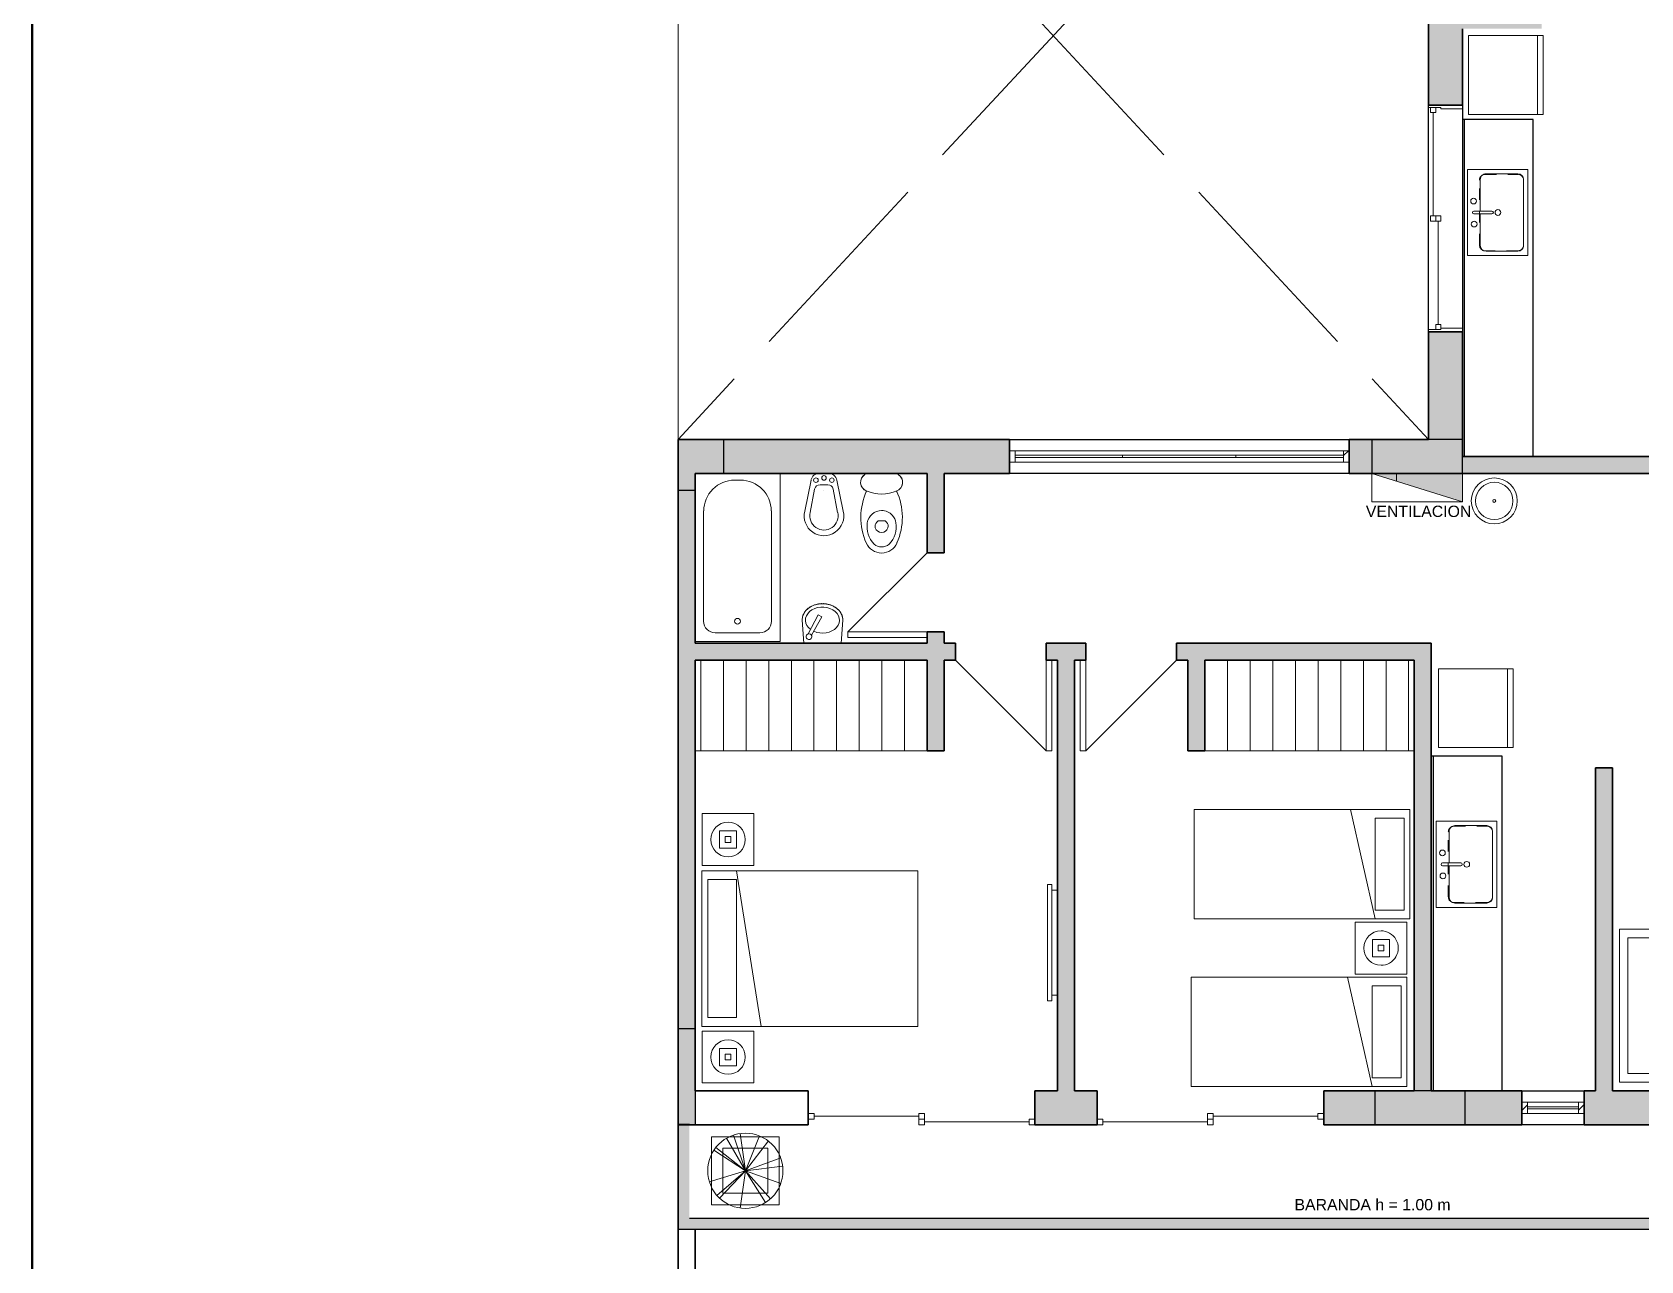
# Model space of a CAD drawing. Header units: metres. Extents: x 42 to 294, y -52 to 32.
# Drawn here: x 41.79 to 55.99, y -14.23 to -3.39 of the extents above; entities that cross this region are included whole.
import ezdxf

# ---------------------------------------------------------------- set-up
doc = ezdxf.new("R2010")
doc.units = ezdxf.units.M
doc.header["$LTSCALE"] = 0.15
doc.linetypes.add('ACAD_ISO02W100', pattern=[15, 12, -3])
doc.linetypes.add('Dash dot dot', pattern=[0.03, 0.012, -0.006, 0, -0.006, 0, -0.006])
doc.layers.get('0').update_dxf_attribs({"lineweight": 20})
for name, color, linetype, lineweight in [('A-DOORSYM', 1, 'Continuous', 9), ('A-ELEVOTM', 1, 'Continuous', 9), ('A-FLORCAM', 3, 'Continuous', 9), ('A-GLAZIDM', 6, 'Continuous', 9), ('A-WALL', 2, 'Continuous', 30), ('A-WALLCWM', 6, 'Continuous', 9), ('E-LITEEQM', 4, 'Continuous', 9), ('F-AFFFEQM', 6, 'Continuous', 9), ('I-DETLFUM', 2, 'Continuous', 9), ('L-DETLGEM', 6, 'Continuous', 9), ('L-PLNTBEM', 3, 'Continuous', 9), ('P-SANRFIM', 6, 'Continuous', 9), ('RECUADRO', 82, 'Continuous', 50), ('VENTILACIONES', 4, 'Continuous', 9)]:
    doc.layers.add(name, color=color, linetype=linetype, lineweight=lineweight)
doc.layers.add('Hatch', color=8, linetype='Continuous')
doc.layers.add('MUROS', color=11, linetype='Continuous')
doc.styles.get("Standard").update_dxf_attribs({"font": 'arial.ttf', "height": 0.15})

# ---------------------------------------------------------------- blocks, each defined once
blk = doc.blocks.new('Deslizante con cubrejuntas - 2000 x 1200mm-110-04 Tercer piso')
at = {"layer": 'A-GLAZIDM', "lineweight": 13}
for p, q in [((-1, 0.15), (-0.98095, 0.15)), ((-0.98095, 0.15), (-0.98095, 0.04205)), ((0.98095, 0.15), (0.98095, 0.04205)), ((1, 0.15), (0.98095, 0.15)), ((1, -0.15), (1, 0.15)), ((-0.9365, 0.0865), (-0.98095, 0.0865)), ((-0.98095, 0.04205), (-0.96825, 0.04205)), ((-0.96825, 0.04205), (-0.9365, 0.04205)), ((-0.96825, 0.04205), (-0.96825, -0.15)), ((-0.9365, 0.04205), (-0.9365, 0.0865)), ((-0.022225, 0.064275), (-0.9365, 0.064275)), ((-0.022225, 0.13095), (-0.022225, 0.04205)), ((0.022225, 0.13095), (-0.022225, 0.13095)), ((0.022225, 0.0865), (-0.022225, 0.0865)), ((-0.022225, 0.04205), (0.022225, 0.04205)), ((0.022225, 0.04205), (0.022225, 0.13095)), ((0.022225, 0.108725), (0.9365, 0.108725)), ((0.9365, 0.13095), (0.9365, 0.0865)), ((0.98095, 0.13095), (0.9365, 0.13095)), ((0.9365, 0.0865), (0.98095, 0.0865)), ((0.96825, 0.04205), (0.96825, -0.15)), ((0.98095, 0.04205), (0.96825, 0.04205)), ((-0.96825, -0.15), (-1, -0.15)), ((0.96825, -0.15), (1, -0.15))]:
    blk.add_line(p, q, dxfattribs=at)
blk = doc.blocks.new('Puerta de 1 hoja - 80 x 210 cm-75-04 Tercer piso')
at = {"layer": 'A-DOORSYM', "lineweight": 13}
for p, q in [((0.667, -0.875), (-0.133, -0.075)), ((0.667, -0.875), (-0.133, -0.075)), ((0.667, -0.075), (0.667, -0.875))]:
    blk.add_line(p, q, dxfattribs=at)
blk = doc.blocks.new('Puerta de 1 hoja - 80 x 210 cm-87-04 Tercer piso')
at = {"layer": 'A-DOORSYM', "lineweight": 13}
for p, q in [((0.667, 0.875), (-0.133, 0.075)), ((0.667, 0.875), (-0.133, 0.075)), ((0.667, 0.075), (0.667, 0.875))]:
    blk.add_line(p, q, dxfattribs=at)
blk = doc.blocks.new('Puerta de 1 hoja - 70x210 cm-86-04 Tercer piso')
at = {"layer": 'A-DOORSYM', "lineweight": 13}
for p, q in [((0.617, -0.775), (-0.083, -0.075)), ((0.617, -0.775), (-0.083, -0.075)), ((0.617, -0.075), (0.617, -0.775))]:
    blk.add_line(p, q, dxfattribs=at)
blk = doc.blocks.new('Deslizante-2 Paneles - 2000 x 2100mm-74-04 Tercer piso')
at = {"layer": 'A-DOORSYM', "lineweight": 13}
for p, q in [((-1, 0.277), (-1, 0.227)), ((-1, 0.277), (-0.95, 0.277)), ((-1, 0.227), (-0.95, 0.227)), ((-0.95, 0.277), (-0.95, 0.227)), ((-0.0254, 0.277), (-0.0254, 0.227)), ((-0.0254, 0.277), (0.0254, 0.277)), ((-0.0254, 0.227), (-0.0254, 0.177)), ((-0.0254, 0.227), (0.0254, 0.227)), ((-0.0254, 0.227), (0.0254, 0.227)), ((-0.0254, 0.177), (0.0254, 0.177)), ((0.0254, 0.277), (0.0254, 0.227)), ((0.0254, 0.227), (0.0254, 0.177)), ((0.9492, 0.227), (0.9492, 0.177)), ((0.9492, 0.227), (1, 0.227)), ((0.9492, 0.177), (1, 0.177)), ((1, 0.227), (1, 0.177))]:
    blk.add_line(p, q, dxfattribs=at)
at = {"layer": 'A-ELEVOTM'}
for p, q in [((-0.95, 0.252), (-0.0254, 0.252)), ((0.0254, 0.202), (0.9492, 0.202))]:
    blk.add_line(p, q, dxfattribs=at)
blk = doc.blocks.new('Deslizante-2 Paneles - 2000 x 2100mm-85-04 Tercer piso')
at = {"layer": 'A-DOORSYM', "lineweight": 13}
for p, q in [((-1, -0.227), (-0.95, -0.227)), ((-1, -0.277), (-1, -0.227)), ((-1, -0.277), (-0.95, -0.277)), ((-0.95, -0.277), (-0.95, -0.227)), ((-0.0254, -0.177), (0.0254, -0.177)), ((-0.0254, -0.227), (-0.0254, -0.177)), ((-0.0254, -0.227), (0.0254, -0.227)), ((-0.0254, -0.227), (0.0254, -0.227)), ((-0.0254, -0.277), (-0.0254, -0.227)), ((-0.0254, -0.277), (0.0254, -0.277)), ((0.0254, -0.227), (0.0254, -0.177)), ((0.0254, -0.277), (0.0254, -0.227)), ((0.9492, -0.177), (1, -0.177)), ((0.9492, -0.227), (0.9492, -0.177)), ((0.9492, -0.227), (1, -0.227)), ((1, -0.227), (1, -0.177))]:
    blk.add_line(p, q, dxfattribs=at)
at = {"layer": 'A-ELEVOTM'}
for p, q in [((-0.95, -0.252), (-0.0254, -0.252)), ((0.0254, -0.202), (0.9492, -0.202))]:
    blk.add_line(p, q, dxfattribs=at)
blk = doc.blocks.new('Panel de sistema - Acristalado-83-04 Tercer piso')
at = {"layer": 'A-WALLCWM'}
for p, q in [((0.475, 0.01), (-0.475, 0.01)), ((-0.475, 0.01), (-0.475, -0.01)), ((0.475, -0.01), (0.475, 0.01)), ((-0.475, -0.01), (0.475, -0.01))]:
    blk.add_line(p, q, dxfattribs=at)
blk = doc.blocks.new('Panel de sistema - Acristalado-82-04 Tercer piso')
at = {"layer": 'A-WALLCWM'}
for p, q in [((0.5, 0.01), (-0.5, 0.01)), ((-0.5, 0.01), (-0.5, -0.01)), ((0.5, -0.01), (0.5, 0.01)), ((-0.5, -0.01), (0.5, -0.01))]:
    blk.add_line(p, q, dxfattribs=at)
blk = doc.blocks.new('Panel de sistema - Acristalado-81-04 Tercer piso')
at = {"layer": 'A-WALLCWM'}
for p, q in [((0.475, 0.01), (-0.475, 0.01)), ((-0.475, 0.01), (-0.475, -0.01)), ((0.475, -0.01), (0.475, 0.01)), ((-0.475, -0.01), (0.475, -0.01))]:
    blk.add_line(p, q, dxfattribs=at)
blk = doc.blocks.new('Montante rectangular - Montante rectangular - 5x10 cm Aluminio-80-04 Tercer piso')
at = {"layer": 'A-WALLCWM'}
h = blk.add_hatch(dxfattribs=at)
h.set_pattern_fill('FP1_9', color=256, style=0, pattern_type=2)
h.set_pattern_definition([(45, (-0.09, -0.047), (-0.25173, 0.25173), []), (45, (-0.09, 0.334), (-0.25173, 0.25173), [])])
h.paths.add_polyline_path([(-0.05, -0.05), (0, -0.05), (0, 0.05), (-0.05, 0.05)], flags=0)
at = {"layer": 'A-WALLCWM', "lineweight": 13}
for p, q in [((0, 0.05), (-0.05, 0.05)), ((-0.05, 0.05), (-0.05, -0.05)), ((0, -0.05), (0, 0.05)), ((-0.05, -0.05), (0, -0.05))]:
    blk.add_line(p, q, dxfattribs=at)
blk = doc.blocks.new('Montante rectangular - Montante rectangular - 5x10 cm Aluminio-79-04 Tercer piso')
at = {"layer": 'A-WALLCWM'}
for p, q in [((8.934, 4.794), (7.984, 4.794)), ((8.934, 4.694), (7.984, 4.694))]:
    blk.add_line(p, q, dxfattribs=at)
blk = doc.blocks.new('Montante rectangular - Montante rectangular - 5x10 cm Aluminio-78-04 Tercer piso')
at = {"layer": 'A-WALLCWM'}
for p, q in [((6.984, 4.794), (6.034, 4.794)), ((6.984, 4.694), (6.034, 4.694))]:
    blk.add_line(p, q, dxfattribs=at)
blk = doc.blocks.new('Montante rectangular - Montante rectangular - 5x10 cm Aluminio-77-04 Tercer piso')
at = {"layer": 'A-WALLCWM'}
for p, q in [((7.984, 4.794), (6.984, 4.794)), ((7.984, 4.694), (6.984, 4.694))]:
    blk.add_line(p, q, dxfattribs=at)
blk = doc.blocks.new('Montante rectangular - Montante rectangular - 5x10 cm Aluminio-76-04 Tercer piso')
at = {"layer": 'A-WALLCWM'}
h = blk.add_hatch(dxfattribs=at)
h.set_pattern_fill('FP1_10', color=256, style=0, pattern_type=2)
h.set_pattern_definition([(135, (0.06, -0.047), (-0.25173, -0.25173), []), (135, (0.06, 0.334), (-0.25173, -0.25173), [])])
h.paths.add_polyline_path([(0, 0.05), (0, -0.05), (-0.05, -0.05), (-0.05, 0.05)], flags=0)
at = {"layer": 'A-WALLCWM', "lineweight": 13}
for p, q in [((-0.05, -0.05), (-0.05, 0.05)), ((-0.05, 0.05), (0, 0.05)), ((0, 0.05), (0, -0.05)), ((0, -0.05), (-0.05, -0.05))]:
    blk.add_line(p, q, dxfattribs=at)
blk = doc.blocks.new('Counter Top w Sink - 600mm Depth-62-04 Tercer piso')
at = {"layer": 'A-FLORCAM', "lineweight": 25}
for p, q in [((1.773, 0), (-0.1, 0)), ((1.773, -0.625), (1.773, 0)), ((-1.2, -0.019), (1.773, -0.019)), ((-1.2, -0.625), (1.773, -0.625))]:
    blk.add_line(p, q, dxfattribs=at)
at = {"layer": 'A-FLORCAM'}
for p, q in [((1.773, 0), (-0.1, 0)), ((1.773, -0.625), (1.773, 0)), ((-1.2, -0.625), (1.773, -0.625))]:
    blk.add_line(p, q, dxfattribs=at)
at = {"layer": 'A-FLORCAM', "linetype": 'Dash dot dot'}
for p, q in [((0.614, -0.489), (0.614, -0.201)), ((0.665, -0.15), (1.239, -0.15)), ((1.289, -0.201), (1.289, -0.489)), ((1.239, -0.54), (0.665, -0.54))]:
    blk.add_line(p, q, dxfattribs=at)
for centre, start, end in [((0.665, -0.201), 90, 180), ((1.239, -0.201), 360, 90), ((0.665, -0.489), 180, 270), ((1.239, -0.489), 270, 0)]:
    blk.add_arc(centre, 0.0508, start, end, dxfattribs=at)
blk = doc.blocks.new('M_Sink Kitchen-Single - 760 x 535mm-14-04 Tercer piso')
at = {"layer": 'P-SANRFIM'}
for p, q in [((-0.364, 0.27), (-0.364, -0.265)), ((0.396, 0.27), (-0.364, 0.27)), ((0.003, 0.156), (-0.275, 0.156)), ((0.003, 0.213), (0.003, 0.053)), ((0.028, 0.213), (0.028, 0.053)), ((0.307, 0.156), (0.028, 0.156)), ((0.396, -0.265), (0.396, 0.27)), ((-0.326, 0.105), (-0.326, -0.176)), ((0.358, -0.176), (0.358, 0.105)), ((-0.364, -0.265), (0.396, -0.265)), ((-0.275, -0.227), (0.307, -0.227))]:
    blk.add_line(p, q, dxfattribs=at)
for centre, radius, start, end in [((-0.275, 0.105), 0.0508, 90, 180), ((-0.086, 0.21), 0.0254, 360, 180), ((-0.086, 0.21), 0.0254, 180, 0), ((0.016, 0.213), 0.0127, 360, 180), ((0.117, 0.215), 0.0254, 360, 180), ((0.117, 0.215), 0.0254, 180, 0), ((0.307, 0.105), 0.0508, 360, 90), ((0.016, 0), 0.0254, 360, 180), ((0.016, 0), 0.0254, 180, 0), ((0.016, 0.053), 0.0127, 180, 0), ((-0.275, -0.176), 0.0508, 180, 270), ((0.307, -0.176), 0.0508, 270, 0)]:
    blk.add_arc(centre, radius, start, end, dxfattribs=at)
blk = doc.blocks.new('Refrigerator - 695 x 1650 x 660mm-9-04 Tercer piso')
at = {"layer": 'F-AFFFEQM'}
for p, q in [((0.695, 0.762), (0, 0.762)), ((0, 0.762), (0, 0.102)), ((0.695, 0.762), (0, 0.762)), ((0, 0.762), (0, 0.102)), ((0.695, 0.102), (0.695, 0.762)), ((0.695, 0.102), (0.695, 0.762)), ((0.695, 0.152), (0, 0.152)), ((0, 0.102), (0.695, 0.102)), ((0, 0.102), (0.695, 0.102))]:
    blk.add_line(p, q, dxfattribs=at)
blk = doc.blocks.new('Basin - Small - Basin - Small-23-04 Tercer piso')
at = {"layer": 'P-SANRFIM'}
for p, q in [((0.18, -0.205), (0.165, 0)), ((0.18, -0.205), (0.165, 0)), ((-0.165, 0), (-0.18, -0.205)), ((-0.165, 0), (-0.18, -0.205)), ((0.097, -0.071), (0.007, -0.233)), ((0.038, -0.25), (0.127, -0.083)), ((0.007, -0.233), (0.038, -0.25))]:
    blk.add_line(p, q, dxfattribs=at)
for start, end in [(152, 332), (332, 152)]:
    blk.add_arc((0.119, -0.059), 0.025, start, end, dxfattribs=at)
for major_axis, ratio, start_param, end_param in [((0.15, 0), 0.766667, 1.028817, 7.090351), ((0.18, 0), 0.805556, 3.141593, 6.283185)]:
    blk.add_ellipse((0, -0.205), major_axis=major_axis, ratio=ratio, start_param=start_param, end_param=end_param, dxfattribs=at)
at = {"layer": 'P-SANRFIM', "start_tangent": (0.003421, -0.999994), "end_tangent": (0.003421, 0.999994)}
blk.add_spline([(-0.18, -0.205), (-0.179, -0.221), (-0.175, -0.237), (-0.17, -0.253), (-0.166, -0.261), (-0.162, -0.268), (-0.158, -0.275), (-0.152, -0.282), (-0.147, -0.289), (-0.141, -0.295), (-0.134, -0.302), (-0.127, -0.308), (-0.12, -0.313), (-0.112, -0.318), (-0.104, -0.323), (-0.096, -0.328), (-0.087, -0.332), (-0.078, -0.336), (-0.069, -0.339), (-0.059, -0.342), (-0.05, -0.344), (-0.04, -0.346), (-0.03, -0.348), (-0.02, -0.349), (-0.01, -0.35), (0, -0.35), (0.01, -0.35), (0.02, -0.349), (0.03, -0.348), (0.04, -0.346), (0.055, -0.343), (0.069, -0.339), (0.083, -0.334), (0.096, -0.328), (0.108, -0.321), (0.12, -0.313), (0.131, -0.305), (0.141, -0.295), (0.15, -0.286), (0.158, -0.275), (0.164, -0.264), (0.17, -0.253), (0.174, -0.241), (0.177, -0.229), (0.18, -0.205)], degree=3, dxfattribs=at)
blk = doc.blocks.new('2D Bath _2_ - 2D Bath _2_-22-04 Tercer piso')
at = {"layer": 'P-SANRFIM'}
for p, q in [((-1.111, -0.075), (-1.111, -0.825)), ((-1.111, -0.075), (-1.111, -0.825)), ((-1.034, -0.647), (-1.034, -0.253)), ((-0.933, -0.151), (0.04, -0.151)), ((0.313, -0.425), (0.313, -0.475)), ((-1.111, -0.825), (0.372, -0.825)), ((-1.111, -0.825), (0.372, -0.825)), ((0.04, -0.749), (-0.933, -0.749))]:
    blk.add_line(p, q, dxfattribs=at)
for centre, radius, start, end in [((-0.933, -0.253), 0.102, 90, 180), ((0.04, -0.425), 0.273, 360, 90), ((-0.933, -0.45), 0.0254, 360, 180), ((-0.933, -0.45), 0.0254, 180, 0), ((0.04, -0.475), 0.273, 270, 0), ((-0.933, -0.647), 0.102, 180, 270)]:
    blk.add_arc(centre, radius, start, end, dxfattribs=at)
blk = doc.blocks.new('WC w Cistern _5_ - 540 x 360mm-21-04 Tercer piso')
at = {"layer": 'P-SANRFIM'}
for p, q in [((-0.147, 0), (-0.147, -0.009)), ((-0.147, 0), (-0.147, -0.009)), ((0.147, -0.009), (0.147, 0)), ((0.147, -0.009), (0.147, 0)), ((-0.043, -0.431), (-0.031, -0.418)), ((-0.031, -0.418), (0.031, -0.418)), ((0.031, -0.418), (0.043, -0.431))]:
    blk.add_line(p, q, dxfattribs=at)
for centre, radius, start, end in [((-0.103, -0.079), 0.0825, 122.2745, 248.8192), ((-0.103, -0.079), 0.0825, 122.2745, 246.8782), ((0.103, -0.079), 0.0825, 291.1808, 57.7255), ((0.103, -0.079), 0.0825, 293.1218, 57.7255), ((0.375, -0.388), 0.558, 155.3545, 203.7969), ((0.375, -0.388), 0.558, 155.3903, 203.7969), ((0, 0.162), 0.344, 246.8782, 293.1218), ((-0.375, -0.388), 0.558, 336.2031, 24.6455), ((-0.375, -0.388), 0.558, 336.2031, 24.6097), ((0, -0.456), 0.128, 89.9985, 170.9061), ((0, -0.456), 0.128, 42.4453, 90.0015), ((0, -0.456), 0.128, 9.0939, 42.4453), ((0.091, -0.47), 0.22, 170.9061, 224.3974), ((-0.008, -0.466), 0.05, 135, 197.1865), ((0, -0.464), 0.0581, 197.1865, 342.8171), ((0.008, -0.466), 0.05, 342.8171, 45), ((-0.091, -0.47), 0.22, 315.6026, 9.0939), ((0.001, -0.553), 0.15, 203.7969, 269.4689), ((0.001, -0.553), 0.15, 203.7969, 269.4689), ((-0.008, -0.567), 0.0816, 224.3974, 275.8355), ((-0.001, -0.553), 0.15, 270.5311, 336.2031), ((-0.001, -0.553), 0.15, 270.5311, 336.2031), ((0.008, -0.567), 0.0816, 264.1645, 315.6026)]:
    blk.add_arc(centre, radius, start, end, dxfattribs=at)
blk = doc.blocks.new('Bed _3_ - 1372 x 1905mm - Double-20-04 Tercer piso')
at = {"layer": 'I-DETLFUM'}
for p, q in [((0.957, 0.907), (-0.415, 0.907)), ((-0.415, 0.907), (-0.415, -0.998)), ((-0.415, 0.907), (-0.415, -0.998)), ((-0.415, 0.907), (0.957, 0.907)), ((-0.338, 0.856), (-0.338, 0.602)), ((-0.338, 0.856), (0.881, 0.856)), ((0.881, 0.856), (0.881, 0.602)), ((0.957, -0.998), (0.957, 0.907)), ((0.957, 0.907), (0.957, -0.998)), ((0.957, 0.602), (-0.415, 0.384)), ((-0.338, 0.602), (0.881, 0.602)), ((-0.415, -0.998), (0.957, -0.998)), ((-0.415, -0.998), (0.957, -0.998))]:
    blk.add_line(p, q, dxfattribs=at)
blk = doc.blocks.new('Table Lamp _2_ - 60 watt Incandescent-17-04 Tercer piso')
at = {"layer": 'E-LITEEQM'}
for p, q in [((-0.0762, -0.0762), (-0.0762, 0.0762)), ((-0.0762, 0.0762), (0.0762, 0.0762)), ((-0.0254, -0.0254), (-0.0254, 0.0254)), ((-0.0254, 0.0254), (0.0254, 0.0254)), ((0.0254, 0.0254), (0.0254, -0.0254)), ((0.0762, 0.0762), (0.0762, -0.0762)), ((0.0762, -0.0762), (-0.0762, -0.0762)), ((0.0254, -0.0254), (-0.0254, -0.0254))]:
    blk.add_line(p, q, dxfattribs=at)
for start, end in [(360, 180), (180, 360)]:
    blk.add_arc((0, 0), 0.1524, start, end, dxfattribs=at)
blk = doc.blocks.new('Mesa-Mesita de noche - 0457 x 0457 x 0610 mm-18-04 Tercer piso')
at = {"layer": 'I-DETLFUM'}
for p, q in [((0.004, 0), (0.004, 0.457)), ((0.004, 0.457), (0.461, 0.457)), ((0.461, 0.457), (0.461, 0)), ((0.461, 0), (0.004, 0))]:
    blk.add_line(p, q, dxfattribs=at)
blk = doc.blocks.new('Television - Plasma - 42_-19-04 Tercer piso')
at = {"layer": 'I-DETLFUM'}
for p, q in [((-0.4064, 0), (-0.4064, -0.0508)), ((-0.4064, 0), (-0.4064, -0.0508)), ((-0.4064, -0.0508), (-0.4572, -0.0508)), ((-0.4572, -0.0508), (-0.4572, -0.0889)), ((-0.4572, -0.0508), (-0.4572, -0.0889)), ((0.5715, -0.0508), (-0.4572, -0.0508)), ((-0.4572, -0.0889), (0.5715, -0.0889)), ((-0.4572, -0.0889), (0.5715, -0.0889)), ((0.5207, -0.0508), (0.5207, 0)), ((0.5207, -0.0508), (0.5207, 0)), ((0.5715, -0.0508), (0.5207, -0.0508)), ((0.5715, -0.0889), (0.5715, -0.0508)), ((0.5715, -0.0889), (0.5715, -0.0508))]:
    blk.add_line(p, q, dxfattribs=at)
blk = doc.blocks.new('Bed _3_ - 0965 x 1905mm - Twin-16-04 Tercer piso')
at = {"layer": 'I-DETLFUM'}
for p, q in [((0.754, 0.907), (-0.211, 0.907)), ((-0.211, 0.907), (-0.211, -0.998)), ((-0.211, 0.907), (-0.211, -0.998)), ((-0.211, 0.907), (0.754, 0.907)), ((-0.135, 0.856), (-0.135, 0.602)), ((-0.135, 0.856), (0.678, 0.856)), ((0.678, 0.856), (0.678, 0.602)), ((0.754, -0.998), (0.754, 0.907)), ((0.754, 0.907), (0.754, -0.998)), ((0.754, 0.602), (-0.211, 0.384)), ((-0.135, 0.602), (0.678, 0.602)), ((-0.211, -0.998), (0.754, -0.998)), ((-0.211, -0.998), (0.754, -0.998))]:
    blk.add_line(p, q, dxfattribs=at)
blk = doc.blocks.new('Counter Top w Sink - 600mm Depth-15-04 Tercer piso')
at = {"layer": 'A-FLORCAM'}
for p, q in [((1.753, -0.625), (1.753, 0)), ((-1.2, -0.625), (1.753, -0.625))]:
    blk.add_line(p, q, dxfattribs=at)
at = {"layer": 'A-FLORCAM', "lineweight": 25}
for p, q in [((1.753, -0.625), (1.753, 0)), ((-1.2, -0.019), (1.753, -0.019)), ((-1.2, -0.625), (1.753, -0.625))]:
    blk.add_line(p, q, dxfattribs=at)
at = {"layer": 'A-FLORCAM', "linetype": 'Dash dot dot'}
for p, q in [((0.461, -0.489), (0.461, -0.201)), ((0.512, -0.15), (1.085, -0.15)), ((1.136, -0.201), (1.136, -0.489)), ((1.085, -0.54), (0.512, -0.54))]:
    blk.add_line(p, q, dxfattribs=at)
for centre, start, end in [((0.512, -0.201), 90, 180), ((1.085, -0.201), 360, 90), ((0.512, -0.489), 180, 270), ((1.085, -0.489), 270, 0)]:
    blk.add_arc(centre, 0.0508, start, end, dxfattribs=at)
blk = doc.blocks.new('Panel de sistema - Acristalado-13-04 Tercer piso')
at = {"layer": 'A-WALLCWM'}
for p, q in [((0.225, 0.01), (-0.225, 0.01)), ((-0.225, 0.01), (-0.225, -0.01)), ((0.225, -0.01), (0.225, 0.01)), ((-0.225, -0.01), (0.225, -0.01))]:
    blk.add_line(p, q, dxfattribs=at)
blk = doc.blocks.new('Montante rectangular - Montante rectangular - 5x10 cm Aluminio-12-04 Tercer piso')
at = {"layer": 'A-WALLCWM'}
h = blk.add_hatch(dxfattribs=at)
h.set_pattern_fill('FP1_13', color=256, style=0, pattern_type=2)
h.set_pattern_definition([(315, (-0.111, -0.01), (0.25173, 0.25173), []), (315, (-0.111, -0.391), (0.25173, 0.25173), [])])
h.paths.add_polyline_path([(-0.05, 0.05), (0, 0.05), (0, -0.05), (-0.05, -0.05)], flags=0)
at = {"layer": 'A-WALLCWM', "lineweight": 13}
for p, q in [((-0.05, 0.05), (0, 0.05)), ((-0.05, -0.05), (-0.05, 0.05)), ((0, 0.05), (0, -0.05)), ((0, -0.05), (-0.05, -0.05))]:
    blk.add_line(p, q, dxfattribs=at)
blk = doc.blocks.new('Montante rectangular - Montante rectangular - 5x10 cm Aluminio-11-04 Tercer piso')
at = {"layer": 'A-WALLCWM'}
h = blk.add_hatch(dxfattribs=at)
h.set_pattern_fill('FP1_14', color=256, style=0, pattern_type=2)
h.set_pattern_definition([(225, (0.105, -0.01), (0.25173, -0.25173), []), (225, (0.105, -0.391), (0.25173, -0.25173), [])])
h.paths.add_polyline_path([(-0.05, 0.05), (-0.05, -0.05), (0, -0.05), (0, 0.05)], flags=0)
at = {"layer": 'A-WALLCWM', "lineweight": 13}
for p, q in [((-0.05, 0.05), (-0.05, -0.05)), ((0, 0.05), (-0.05, 0.05)), ((0, -0.05), (0, 0.05)), ((-0.05, -0.05), (0, -0.05))]:
    blk.add_line(p, q, dxfattribs=at)
blk = doc.blocks.new('Montante rectangular - Montante rectangular - 5x10 cm Aluminio-10-04 Tercer piso')
at = {"layer": 'A-WALLCWM'}
for p, q in [((10.559, -0.956), (11.009, -0.956)), ((10.559, -1.056), (11.009, -1.056))]:
    blk.add_line(p, q, dxfattribs=at)
blk = doc.blocks.new('Contemporary Seating - 2 Seater Sofa-69-04 Tercer piso')
at = {"layer": 'I-DETLFUM'}
for p, q in [((0.796, 0), (-0.554, 0)), ((-0.554, 0), (-0.554, -0.6)), ((0.796, 0), (-0.554, 0)), ((-0.554, 0), (-0.554, -0.6)), ((0.796, -0.6), (0.796, 0)), ((0.796, -0.6), (0.796, 0)), ((-0.477, -0.076), (0.72, -0.076)), ((-0.477, -0.6), (-0.477, -0.076)), ((0.72, -0.076), (0.72, -0.6)), ((-0.554, -0.6), (0.796, -0.6)), ((-0.554, -0.6), (-0.477, -0.6)), ((-0.477, -0.6), (0.72, -0.6)), ((0.796, -0.6), (0.72, -0.6))]:
    blk.add_line(p, q, dxfattribs=at)
blk = doc.blocks.new('Floor Lamp _5_ - 100 watt Incandescent-32-04 Tercer piso')
at = {"layer": 'E-LITEEQM'}
for radius, start, end in [(0.203, 0, 180), (0.203, 360, 180), (0.165, 360, 180), (0.203, 180, 0), (0.203, 180, 360), (0.165, 180, 360), (0.0127, 360, 180), (0.0127, 180, 360)]:
    blk.add_arc((0, 0), radius, start, end, dxfattribs=at)
blk = doc.blocks.new('Tiesto - 0600 x 0600mm-31-04 Tercer piso')
at = {"layer": 'L-DETLGEM'}
for p, q in [((-0.3, -0.3), (-0.3, 0.3)), ((-0.3, 0.3), (0.3, 0.3)), ((0.3, 0.3), (0.3, -0.3)), ((-0.1984, 0.1984), (-0.1984, -0.1984)), ((0.1984, 0.1984), (-0.1984, 0.1984)), ((0.1984, -0.1984), (0.1984, 0.1984)), ((-0.1984, -0.1984), (0.1984, -0.1984)), ((0.3, -0.3), (-0.3, -0.3))]:
    blk.add_line(p, q, dxfattribs=at)
blk = doc.blocks.new('RPC Tree - Deciduous - Gray Birch - 1_2 Meter-71-04 Tercer piso')
at = {"layer": 'L-PLNTBEM'}
for q in [(-0.167, 0.287), (-0.106, 0.315), (-0.047, 0.329), (0.125, 0.308), (-0.277, 0.183), (-0.26, 0.206), (0.203, 0.263), (-0.318, -0.096), (-0.251, -0.217), (-0.227, -0.242), (-0.047, -0.329), (0.312, 0.113), (0.329, 0.042), (0.179, -0.279), (0.222, -0.247), (0.312, -0.112)]:
    blk.add_line((0, 0), q, dxfattribs=at)
for start, end in [(360, 180), (180, 360)]:
    blk.add_arc((0, 0), 0.332, start, end, dxfattribs=at)

msp = doc.modelspace()

# ---------------------------------------------------------------- hatches: boundary and pattern name
at = {"layer": 'Hatch'}
for points in [[(47.893, -6.984), (47.493, -6.984), (47.493, -7.434), (47.643, -7.434), (47.643, -7.284), (47.693, -7.284), (47.893, -7.284)], [(47.643, -12.184), (47.493, -12.184), (47.493, -13.034), (47.643, -13.034)]]:
    msp.add_hatch(color=256, dxfattribs=at).paths.add_polyline_path(points)
at = {"layer": 'Hatch', "ltscale": 0.2}
for points in [[(54.418, -6.984), (53.618, -6.984), (53.618, -7.284), (54.418, -7.284)], [(54.443, -12.734), (53.643, -12.734), (53.643, -13.034), (54.443, -13.034)]]:
    msp.add_hatch(color=256, dxfattribs=at).paths.add_polyline_path(points)
at = {"layer": 'MUROS'}
h = msp.add_hatch(color=256, dxfattribs=at)
h.paths.add_polyline_path([(54.418, -2.209), (55.118, -2.209), (55.118, -2.059), (54.418, -2.059), (54.418, -0.309), (54.118, -0.309), (54.118, -4.034), (54.418, -4.034), (54.418, -3.359), (55.118, -3.359), (55.118, -3.209), (54.418, -3.209)])
h.paths.add_polyline_path([(58.818, 0.141), (55.018, 0.141), (55.018, -0.009), (55.918, -0.009), (55.918, -2.059), (55.818, -2.059), (55.818, -2.209), (56.518, -2.209), (56.518, -2.309), (56.668, -2.309), (56.668, -2.059), (56.068, -2.059), (56.068, -0.009), (58.818, -0.009)])
h.paths.add_polyline_path([(59.918, -0.309), (59.618, -0.309), (59.618, -1.084), (59.918, -1.084)])
h.paths.add_polyline_path([(59.918, -3.084), (59.618, -3.084), (59.618, -3.209), (56.668, -3.209), (56.668, -3.109), (56.518, -3.109), (56.518, -3.359), (59.618, -3.359), (59.618, -4.034), (59.918, -4.034)])
h.paths.add_polyline_path([(59.918, -6.034), (59.618, -6.034), (59.618, -6.484), (59.918, -6.484)])
h.paths.add_polyline_path([(59.618, -7.134), (59.518, -7.134), (59.518, -7.284), (59.618, -7.284)])
h.paths.add_polyline_path([(60.918, -6.984), (59.918, -6.984), (59.918, -7.284), (60.918, -7.284)])
h.paths.add_polyline_path([(66.918, -6.984), (65.918, -6.984), (65.918, -7.284), (66.918, -7.284)])
h.paths.add_polyline_path([(67.218, -6.034), (66.918, -6.034), (66.918, -6.684), (67.218, -6.684)])
h.paths.add_polyline_path([(71.118, -3.209), (70.718, -3.209), (70.718, -3.109), (70.568, -3.109), (70.568, -3.134), (70.568, -3.159), (70.568, -3.209), (67.218, -3.209), (67.218, -3.084), (66.918, -3.084), (66.918, -4.034), (67.218, -4.034), (67.218, -3.359), (70.568, -3.359), (70.568, -3.459), (70.718, -3.459), (70.718, -3.359), (71.118, -3.359)])
h.paths.add_polyline_path([(67.218, -0.309), (66.918, -0.309), (66.918, -1.084), (67.218, -1.084)])
h.paths.add_polyline_path([(72.518, 0.141), (68.018, 0.141), (68.018, -0.009), (71.168, -0.009), (71.168, -2.059), (70.568, -2.059), (70.568, -2.309), (70.718, -2.309), (70.718, -2.209), (72.018, -2.209), (72.018, -2.059), (71.318, -2.059), (71.318, -0.009), (72.518, -0.009)])
h.paths.add_polyline_path([(76.693, 0.141), (73.318, 0.141), (73.318, -0.009), (76.693, -0.009)])
h.paths.add_polyline_path([(72.968, -0.009), (72.818, -0.009), (72.818, -2.059), (72.718, -2.059), (72.718, -2.209), (72.818, -2.209), (72.818, -2.309), (72.968, -2.309), (72.968, -2.209), (73.568, -2.209), (73.568, -2.059), (72.968, -2.059)])
h.paths.add_polyline_path([(77.493, -0.459), (77.193, -0.459), (77.193, -1.034), (77.493, -1.034)])
h = msp.add_hatch(color=256, dxfattribs=at)
h.paths.add_polyline_path([(50.993, -8.934), (51.093, -8.934), (51.093, -8.784), (50.743, -8.784), (50.743, -8.934), (50.793, -8.934), (50.843, -8.934), (50.843, -12.734), (50.643, -12.734), (50.643, -13.034), (51.193, -13.034), (51.193, -12.984), (51.193, -12.734), (50.993, -12.734)])
h.paths.add_polyline_path([(53.618, -6.984), (53.418, -6.984), (53.418, -7.284), (53.618, -7.284)])
h.paths.add_polyline_path([(54.418, -6.034), (54.118, -6.034), (54.118, -6.984), (54.418, -6.984)])
h.paths.add_polyline_path([(58.618, -7.134), (54.418, -7.134), (54.418, -7.284), (58.168, -7.284), (58.168, -7.384), (58.318, -7.384), (58.318, -7.284), (58.618, -7.284)])
h.paths.add_polyline_path([(54.943, -12.734), (54.443, -12.734), (54.443, -13.034), (54.943, -13.034)])
h.paths.add_polyline_path([(53.643, -12.734), (53.193, -12.734), (53.193, -13.034), (53.643, -13.034)])
h.paths.add_polyline_path([(56.73, -12.734), (55.743, -12.734), (55.743, -9.884), (55.593, -9.884), (55.593, -12.734), (55.493, -12.734), (55.493, -13.034), (56.73, -13.034), (56.73, -12.984)])
h.paths.add_polyline_path([(59.718, -13.859), (47.593, -13.859), (47.593, -13.909), (47.643, -13.909), (47.643, -13.959), (59.718, -13.959)])
h.paths.add_polyline_path([(59.868, -10.659), (59.718, -10.659), (59.718, -12.734), (58.73, -12.734), (58.73, -13.034), (59.718, -13.034), (59.718, -12.809), (59.868, -12.809)])
h.paths.add_polyline_path([(59.868, -8.809), (59.918, -8.809), (59.918, -8.659), (59.618, -8.659), (59.618, -8.809), (59.668, -8.809), (59.718, -8.809), (59.718, -9.859), (59.868, -9.859)])
h.paths.add_polyline_path([(58.718, -8.659), (58.318, -8.659), (58.318, -8.284), (58.168, -8.284), (58.168, -8.809), (58.718, -8.809)])
h = msp.add_hatch(color=256, dxfattribs=at)
h.paths.add_polyline_path([(49.843, -7.284), (50.418, -7.284), (50.418, -6.984), (47.893, -6.984), (47.893, -7.284), (49.693, -7.284), (49.693, -7.984), (49.843, -7.984)])
h.paths.add_polyline_path([(49.693, -8.934), (49.693, -9.734), (49.843, -9.734), (49.843, -8.934), (49.943, -8.934), (49.943, -8.784), (49.843, -8.784), (49.843, -8.684), (49.693, -8.684), (49.693, -8.734), (49.693, -8.784), (47.643, -8.784), (47.643, -7.434), (47.493, -7.434), (47.493, -12.184), (47.643, -12.184), (47.643, -8.934)])
h.paths.add_polyline_path([(54.143, -8.784), (51.893, -8.784), (51.893, -8.934), (51.993, -8.934), (51.993, -9.734), (52.143, -9.734), (52.143, -8.934), (53.993, -8.934), (53.993, -12.734), (54.143, -12.734)])
msp.add_hatch(color=256, dxfattribs=at).paths.add_polyline_path([(47.593, -13.034), (47.493, -13.034), (47.493, -13.959), (47.643, -13.959), (47.643, -13.909), (47.593, -13.909)])
at = {"layer": 'VENTILACIONES'}
h = msp.add_hatch(dxfattribs=at)
h.set_pattern_fill('ANGLE', color=256, style=0)
h.set_pattern_definition([(0, (-16.019, -11.8784), (0, 6.985), [5.08, -1.905]), (90, (-16.019, -11.8784), (-6.985, 4e-16), [5.08, -1.905])])
h.paths.add_polyline_path([(54.418, -7.534), (54.418, -7.284), (53.618, -7.284)])
msp.add_hatch(color=256, dxfattribs=at).paths.add_polyline_path([(54.418, -7.534), (54.418, -7.284), (53.618, -7.284)])

# ---------------------------------------------------------------- linework, layer by layer
for p, q in [((47.493, -6.984), (47.493, 0.141)), ((47.693, -9.734), (47.693, -8.934)), ((47.893, -9.734), (47.893, -8.934)), ((48.093, -9.734), (48.093, -8.934)), ((48.293, -9.734), (48.293, -8.934)), ((48.493, -9.734), (48.493, -8.934)), ((48.693, -9.734), (48.693, -8.934)), ((48.893, -9.734), (48.893, -8.934)), ((49.093, -9.734), (49.093, -8.934)), ((49.293, -9.734), (49.293, -8.934)), ((49.493, -9.734), (49.493, -8.934)), ((52.343, -9.734), (52.343, -8.934)), ((52.543, -9.734), (52.543, -8.934)), ((52.743, -9.734), (52.743, -8.934)), ((52.943, -9.734), (52.943, -8.934)), ((53.143, -9.734), (53.143, -8.934)), ((53.343, -9.734), (53.343, -8.934)), ((53.543, -9.734), (53.543, -8.934)), ((53.743, -9.734), (53.743, -8.934)), ((53.943, -9.734), (53.943, -8.934)), ((49.693, -9.734), (47.643, -9.734)), ((52.143, -9.734), (53.993, -9.734))]:
    msp.add_line(p, q)
at = {"linetype": 'ACAD_ISO02W100'}
for p, q in [((47.493, 0.141), (54.118, -6.984)), ((54.118, 0.141), (47.493, -6.984))]:
    msp.add_line(p, q, dxfattribs=at)
at = {"layer": 'A-DOORSYM'}
for p, q in [((48.993, -8.684), (48.993, -8.734)), ((48.993, -8.734), (49.693, -8.734)), ((49.693, -8.734), (49.693, -8.684)), ((50.793, -8.934), (50.743, -8.934)), ((50.793, -9.734), (50.793, -8.934)), ((51.043, -9.734), (51.043, -8.934)), ((51.043, -8.934), (51.093, -8.934)), ((50.743, -9.734), (50.793, -9.734)), ((51.093, -9.734), (51.043, -9.734))]:
    msp.add_line(p, q, dxfattribs=at)
at = {"layer": 'A-WALL', "lineweight": 35}
for p, q in [((54.118, 0.141), (54.118, -4.034)), ((54.418, -4.034), (54.418, -3.359)), ((54.118, -4.034), (54.418, -4.034)), ((54.418, -6.034), (54.118, -6.034)), ((54.118, -6.034), (54.118, -6.984)), ((54.418, -7.134), (54.418, -6.034)), ((47.493, -6.984), (47.493, -13.034)), ((50.418, -6.984), (47.493, -6.984)), ((50.418, -7.284), (50.418, -6.984)), ((54.118, -6.984), (53.418, -6.984)), ((53.418, -6.984), (53.418, -7.284)), ((58.618, -7.134), (54.418, -7.134)), ((47.643, -8.784), (47.643, -7.284)), ((47.643, -7.284), (49.693, -7.284)), ((49.693, -7.284), (49.693, -7.984)), ((49.843, -7.284), (50.418, -7.284)), ((49.843, -7.984), (49.843, -7.284)), ((53.418, -7.284), (58.168, -7.284)), ((49.693, -7.984), (49.843, -7.984)), ((49.693, -8.784), (47.643, -8.784)), ((49.693, -8.684), (49.693, -8.784)), ((49.843, -8.684), (49.693, -8.684)), ((49.843, -8.784), (49.843, -8.684)), ((49.943, -8.784), (49.843, -8.784)), ((49.943, -8.934), (49.943, -8.784)), ((51.093, -8.784), (50.743, -8.784)), ((50.743, -8.784), (50.743, -8.934)), ((51.093, -8.934), (51.093, -8.784)), ((54.143, -8.784), (51.893, -8.784)), ((51.893, -8.784), (51.893, -8.934)), ((54.143, -12.734), (54.143, -8.784)), ((47.643, -12.734), (47.643, -8.934)), ((47.643, -8.934), (49.693, -8.934)), ((49.693, -8.934), (49.693, -9.734)), ((49.843, -8.934), (49.943, -8.934)), ((49.843, -9.734), (49.843, -8.934)), ((50.743, -8.934), (50.843, -8.934)), ((50.843, -8.934), (50.843, -12.734)), ((50.993, -8.934), (51.093, -8.934)), ((50.993, -12.734), (50.993, -8.934)), ((51.893, -8.934), (51.993, -8.934)), ((51.993, -8.934), (51.993, -9.734)), ((52.143, -8.934), (53.993, -8.934)), ((52.143, -9.734), (52.143, -8.934)), ((53.993, -8.934), (53.993, -12.734)), ((49.693, -9.734), (49.843, -9.734)), ((51.993, -9.734), (52.143, -9.734)), ((55.743, -9.884), (55.593, -9.884)), ((55.593, -9.884), (55.593, -12.734)), ((55.743, -12.734), (55.743, -9.884)), ((48.643, -12.734), (47.643, -12.734)), ((48.643, -13.034), (48.643, -12.734)), ((50.843, -12.734), (50.643, -12.734)), ((50.643, -12.734), (50.643, -13.034)), ((51.193, -12.734), (50.993, -12.734)), ((51.193, -13.034), (51.193, -12.734)), ((53.993, -12.734), (53.193, -12.734)), ((53.193, -12.734), (53.193, -13.034)), ((54.943, -12.734), (54.143, -12.734)), ((54.943, -13.034), (54.943, -12.734)), ((55.593, -12.734), (55.493, -12.734)), ((55.493, -12.734), (55.493, -13.034)), ((56.73, -12.734), (55.743, -12.734)), ((47.593, -13.032), (47.493, -13.032)), ((47.493, -13.034), (48.643, -13.034)), ((47.493, -13.034), (47.493, -19.859)), ((50.643, -13.034), (51.193, -13.034)), ((53.193, -13.034), (54.943, -13.034)), ((55.493, -13.034), (56.73, -13.034)), ((47.643, -19.709), (47.643, -13.959))]:
    msp.add_line(p, q, dxfattribs=at)
at = {"layer": 'A-WALL'}
for p, q in [((54.118, -6.034), (54.118, -4.034)), ((54.418, -4.034), (54.418, -4.16)), ((50.418, -6.984), (53.418, -6.984)), ((53.418, -7.284), (50.418, -7.284)), ((54.943, -12.734), (55.493, -12.734)), ((55.493, -13.034), (54.943, -13.034)), ((47.593, -13.859), (59.718, -13.859)), ((59.718, -13.959), (47.493, -13.959))]:
    msp.add_line(p, q, dxfattribs=at)
at = {"layer": 'Hatch', "ltscale": 0.2}
for p, q in [((47.493, -6.984), (47.893, -6.984)), ((47.893, -6.984), (47.893, -7.284)), ((54.418, -6.984), (53.618, -6.984)), ((53.618, -6.984), (53.618, -7.284)), ((54.418, -7.284), (54.418, -6.984)), ((47.693, -7.284), (47.643, -7.284)), ((47.643, -7.284), (47.643, -7.434)), ((47.893, -7.284), (47.693, -7.284)), ((53.618, -7.284), (54.418, -7.284)), ((47.643, -7.434), (47.493, -7.434)), ((47.493, -12.184), (47.643, -12.184)), ((47.493, -13.034), (47.493, -12.184)), ((47.643, -12.184), (47.643, -13.034)), ((54.443, -12.734), (53.643, -12.734)), ((53.643, -12.734), (53.643, -13.034)), ((54.443, -13.034), (54.443, -12.734)), ((47.493, -13.034), (47.643, -13.034)), ((53.643, -13.034), (54.443, -13.034))]:
    msp.add_line(p, q, dxfattribs=at)
at = {"layer": 'Hatch'}
msp.add_line((47.493, -7.434), (47.493, -6.984), dxfattribs=at)
at = {"layer": 'P-SANRFIM'}
for p, q in [((48.667, -7.344), (48.611, -7.617)), ((48.74, -7.284), (48.821, -7.284)), ((48.747, -7.384), (48.815, -7.384)), ((48.894, -7.344), (48.95, -7.617)), ((48.698, -7.422), (48.659, -7.629)), ((48.781, -7.434), (48.781, -7.434)), ((48.863, -7.422), (48.902, -7.629))]:
    msp.add_line(p, q, dxfattribs=at)
for centre in [(48.71, -7.344), (48.781, -7.324), (48.851, -7.344)]:
    msp.add_circle(centre, 0.02, dxfattribs=at)
for centre, radius, start, end in [((48.74, -7.359), 0.075, 90, 168.4097), ((48.747, -7.434), 0.05, 90, 166.1286), ((48.815, -7.434), 0.05, 13.8714, 90), ((48.821, -7.359), 0.075, 11.5903, 90), ((48.781, -7.659), 0.175, 166.1286, 13.8714), ((48.781, -7.659), 0.125, 166.1286, 13.8714)]:
    msp.add_arc(centre, radius, start, end, dxfattribs=at)
at = {"layer": 'RECUADRO', "ltscale": 0.1}
msp.add_line((41.791, -24.225), (41.791, 3.341), dxfattribs=at)
at = {"layer": 'VENTILACIONES'}
for p, q in [((53.618, -7.284), (53.618, -7.534)), ((54.418, -7.284), (53.618, -7.284)), ((53.618, -7.284), (54.418, -7.534)), ((54.418, -7.534), (54.418, -7.284)), ((53.618, -7.534), (54.418, -7.534))]:
    msp.add_line(p, q, dxfattribs=at)

# ---------------------------------------------------------------- block references
at = {"layer": 'A-DOORSYM'}
for name, p, rotation in [('Puerta de 1 hoja - 70x210 cm-86-04 Tercer piso', (49.768, -8.067), 269.9999999999999), ('Puerta de 1 hoja - 80 x 210 cm-87-04 Tercer piso', (51.76, -8.859), 180), ('Deslizante-2 Paneles - 2000 x 2100mm-74-04 Tercer piso', (49.643, -12.757), 180)]:
    msp.add_blockref(name, p, dxfattribs=dict(at, rotation=rotation))
for name, p in [('Puerta de 1 hoja - 80 x 210 cm-75-04 Tercer piso', (50.076, -8.859)), ('Deslizante-2 Paneles - 2000 x 2100mm-85-04 Tercer piso', (52.193, -12.757))]:
    msp.add_blockref(name, p, dxfattribs=at)
at = {"layer": 'A-FLORCAM', "rotation": 89.9999999999999}
for name, p in [('Counter Top w Sink - 600mm Depth-62-04 Tercer piso', (54.418, -5.934)), ('Counter Top w Sink - 600mm Depth-15-04 Tercer piso', (54.143, -11.534))]:
    msp.add_blockref(name, p, dxfattribs=at)
at = {"layer": 'A-GLAZIDM', "rotation": 89.99999999999991}
msp.add_blockref('Deslizante con cubrejuntas - 2000 x 1200mm-110-04 Tercer piso', (54.268, -5.034), dxfattribs=at)
at = {"layer": 'A-WALLCWM', "extrusion": (0, 0, -1)}
msp.add_blockref('Montante rectangular - Montante rectangular - 5x10 cm Aluminio-76-04 Tercer piso', (-50.418, -7.134), dxfattribs=at)
at = {"layer": 'A-WALLCWM'}
for name, p in [('Montante rectangular - Montante rectangular - 5x10 cm Aluminio-78-04 Tercer piso', (44.434, -11.878)), ('Montante rectangular - Montante rectangular - 5x10 cm Aluminio-77-04 Tercer piso', (44.434, -11.878)), ('Montante rectangular - Montante rectangular - 5x10 cm Aluminio-79-04 Tercer piso', (44.434, -11.878)), ('Montante rectangular - Montante rectangular - 5x10 cm Aluminio-80-04 Tercer piso', (53.418, -7.134)), ('Montante rectangular - Montante rectangular - 5x10 cm Aluminio-10-04 Tercer piso', (44.434, -11.878)), ('Panel de sistema - Acristalado-13-04 Tercer piso', (55.218, -12.884))]:
    msp.add_blockref(name, p, dxfattribs=at)
at = {"layer": 'A-WALLCWM', "rotation": 180}
for name, p in [('Panel de sistema - Acristalado-81-04 Tercer piso', (50.943, -7.134)), ('Panel de sistema - Acristalado-82-04 Tercer piso', (51.918, -7.134)), ('Panel de sistema - Acristalado-83-04 Tercer piso', (52.893, -7.134)), ('Montante rectangular - Montante rectangular - 5x10 cm Aluminio-11-04 Tercer piso', (54.943, -12.884))]:
    msp.add_blockref(name, p, dxfattribs=at)
at = {"layer": 'A-WALLCWM', "extrusion": (0, 0, -1), "rotation": 180}
msp.add_blockref('Montante rectangular - Montante rectangular - 5x10 cm Aluminio-12-04 Tercer piso', (-55.493, -12.884), dxfattribs=at)
at = {"layer": 'E-LITEEQM'}
for name, p in [('Floor Lamp _5_ - 100 watt Incandescent-32-04 Tercer piso', (54.699, -7.527)), ('Table Lamp _2_ - 60 watt Incandescent-17-04 Tercer piso', (47.934, -10.516)), ('Table Lamp _2_ - 60 watt Incandescent-17-04 Tercer piso', (47.934, -12.436))]:
    msp.add_blockref(name, p, dxfattribs=at)
at = {"layer": 'E-LITEEQM', "rotation": 270.0000000000001}
msp.add_blockref('Table Lamp _2_ - 60 watt Incandescent-17-04 Tercer piso', (53.699, -11.474), dxfattribs=at)
at = {"layer": 'F-AFFFEQM'}
for p, rotation in [((55.233, -4.115), 89.99999999999993), ((54.969, -9.705), 89.9999999999999)]:
    msp.add_blockref('Refrigerator - 695 x 1650 x 660mm-9-04 Tercer piso', p, dxfattribs=dict(at, rotation=rotation))
at = {"layer": 'I-DETLFUM'}
for p in [(47.702, -10.744), (47.702, -12.664)]:
    msp.add_blockref('Mesa-Mesita de noche - 0457 x 0457 x 0610 mm-18-04 Tercer piso', p, dxfattribs=at)
for name, p, rotation in [('Bed _3_ - 0965 x 1905mm - Twin-16-04 Tercer piso', (53.046, -10.462), 270.0000000000001), ('Bed _3_ - 1372 x 1905mm - Double-20-04 Tercer piso', (48.611, -11.75), 89.9999999999999), ('Television - Plasma - 42_-19-04 Tercer piso', (50.843, -11.369), 270.0000000000001), ('Mesa-Mesita de noche - 0457 x 0457 x 0610 mm-18-04 Tercer piso', (53.47, -11.242), 270.0000000000001), ('Contemporary Seating - 2 Seater Sofa-69-04 Tercer piso', (55.803, -12.103), 89.99999999999997), ('Bed _3_ - 0965 x 1905mm - Twin-16-04 Tercer piso', (53.02, -11.942), 270.0000000000001)]:
    msp.add_blockref(name, p, dxfattribs=dict(at, rotation=rotation))
at = {"layer": 'L-DETLGEM'}
msp.add_blockref('Tiesto - 0600 x 0600mm-31-04 Tercer piso', (48.087, -13.44), dxfattribs=at)
at = {"layer": 'L-PLNTBEM'}
msp.add_blockref('RPC Tree - Deciduous - Gray Birch - 1_2 Meter-71-04 Tercer piso', (48.087, -13.44), dxfattribs=at)
at = {"layer": 'P-SANRFIM'}
for name, p, rotation in [('M_Sink Kitchen-Single - 760 x 535mm-14-04 Tercer piso', (54.731, -4.997), 89.9999999999999), ('2D Bath _2_ - 2D Bath _2_-22-04 Tercer piso', (47.568, -7.656), 89.99999999999991), ('Basin - Small - Basin - Small-23-04 Tercer piso', (48.768, -8.784), 180), ('M_Sink Kitchen-Single - 760 x 535mm-14-04 Tercer piso', (54.456, -10.751), 89.9999999999999)]:
    msp.add_blockref(name, p, dxfattribs=dict(at, rotation=rotation))
msp.add_blockref('WC w Cistern _5_ - 540 x 360mm-21-04 Tercer piso', (49.29, -7.284), dxfattribs=at)

# ---------------------------------------------------------------- texts
at = {"ltscale": 0.1, "char_height": 0.1, "attachment_point": 1}
for s, insert, width in [('VENTILACION', (53.565, -7.569), 2.14772), ('BARANDA h = 1.00 m', (52.935, -13.689), 1.54537)]:
    msp.add_mtext(s, dxfattribs=dict(at, insert=insert, width=width))

doc.saveas('drawing.dxf')
